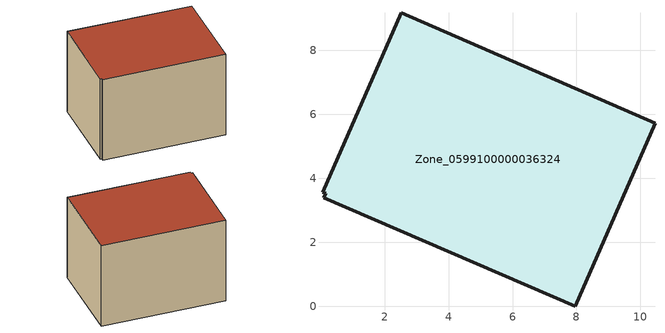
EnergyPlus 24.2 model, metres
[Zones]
Zone_0599100000036324
 floor ground (C_G): 7.96,0 0.1,3.4 0.16,3.53 0.06,3.57 2.52,9.18 10.46,5.72 z0
 wall outside (C_F): 7.96,0 10.46,5.72 2.52,9.18 0.06,3.57 0.16,3.53 0.1,3.4 7.96,0 z0:6.18
 roof outside (C_R): 0.1,3.4 7.96,0 10.46,5.72 2.52,9.18 0.06,3.57 0.16,3.53 z6.18
[BUILDING]
Pand.0599100000036324: North Axis=0; Terrain=City; Loads Convergence Tolerance Value=0.04; Temperature Convergence Tolerance Value=0.4; Solar Distribution=FullExterior; Maximum Number of Warmup Days=25; Minimum Number of Warmup Days=1
[Site:Location]
Rotterdam.The.Hague.AP_ZH_NLD Design_Conditions: Latitude=51.96; Longitude=4.45; Time Zone=1; Elevation=-4.5
[SITE:GROUNDTEMPERATURE:BUILDINGSURFACE]
18, 18, 18, 18, 18, 18, 18, 18, 18, 18, 18, 18
[MATERIAL] Thermal Absorptance=0.9; Solar Absorptance=0.7; Visible Absorptance=0.7
Name | Roughness | Thickness | Conductivity | Density | Specific Heat
G.TI.1946-1964 | MediumSmooth | 0.15 | 1 | 540 | 1210
F.TI.1946-1964 | Rough | 0.3 | 0.857143 | 1920 | 840
R.TI.1946-1964 | MediumRough | 0.2 | 0.277778 | 1500 | 1000
[CONSTRUCTION]
C_G: G.TI.1946-1964
C_F: F.TI.1946-1964
C_R: R.TI.1946-1964
[ZONE]
Zone_0599100000036324: Type=1; Multiplier=1; Ceiling Height=Autocalculate; Volume=Autocalculate; Floor Area=autocalculate; Part of Total Floor Area=Yes
[ZONEINFILTRATION:DESIGNFLOWRATE]
Infil_Zone_0599100000036324: Zone or ZoneList or Space or SpaceList=Zone_0599100000036324; Schedule=AlwaysOn; Design Flow Rate Calculation Method=Flow/Area; Flow Rate per Floor Area=0.003; Constant Term Coefficient=1; Temperature Term Coefficient=0; Velocity Term Coefficient=0; Velocity Squared Term Coefficient=0
[HVACTEMPLATE:ZONE:IDEALLOADSAIRSYSTEM]
Zone_0599100000036324: Maximum Heating Supply Air Temperature=50; Minimum Cooling Supply Air Temperature=13; Maximum Heating Supply Air Humidity Ratio=0.0156; Minimum Cooling Supply Air Humidity Ratio=0.0077; Heating Limit=NoLimit; Cooling Limit=NoLimit; Dehumidification Control Type=ConstantSensibleHeatRatio; Cooling Sensible Heat Ratio=0.7; Dehumidification Setpoint=60; Humidification Control Type=None; Humidification Setpoint=30; Outdoor Air Method=None; Outdoor Air Flow Rate per Person=0.00944; Outdoor Air Flow Rate per Zone Floor Area=0; Outdoor Air Flow Rate per Zone=0; Demand Controlled Ventilation Type=None; Outdoor Air Economizer Type=NoEconomizer; Heat Recovery Type=None; Sensible Heat Recovery Effectiveness=0.7; Latent Heat Recovery Effectiveness=0.65
[ZONECONTROL:THERMOSTAT]
ThermostatControl_Zone_0599100000036324: Zone or ZoneList=Zone_0599100000036324; Control Type Schedule=DualSetpointControlType; Control 1=Thermostat_Zone_0599100000036324; Temperature Difference Between Cutout And Setpoint=0
[THERMOSTATSETPOINT:DUALSETPOINT]
Thermostat_Zone_0599100000036324: Heating Setpoint Temperature Schedule=HeatingSetpoint_Zone_0599100000036324; Cooling Setpoint Temperature Schedule=CoolingSetpoint_Zone_0599100000036324
[SCHEDULE:COMPACT]
HeatingSetpoint_Zone_0599100000036324: Through: 12/31, For: AllDays, Until: 24:00, 21
CoolingSetpoint_Zone_0599100000036324: Through: 12/31, For: AllDays, Until: 24:00, 24
DualSetpointControlType: Through: 12/31, For: AllDays, Until: 24:00, 4
AlwaysOn: Through: 12/31, For: AllDays, Until: 24:00, 1
